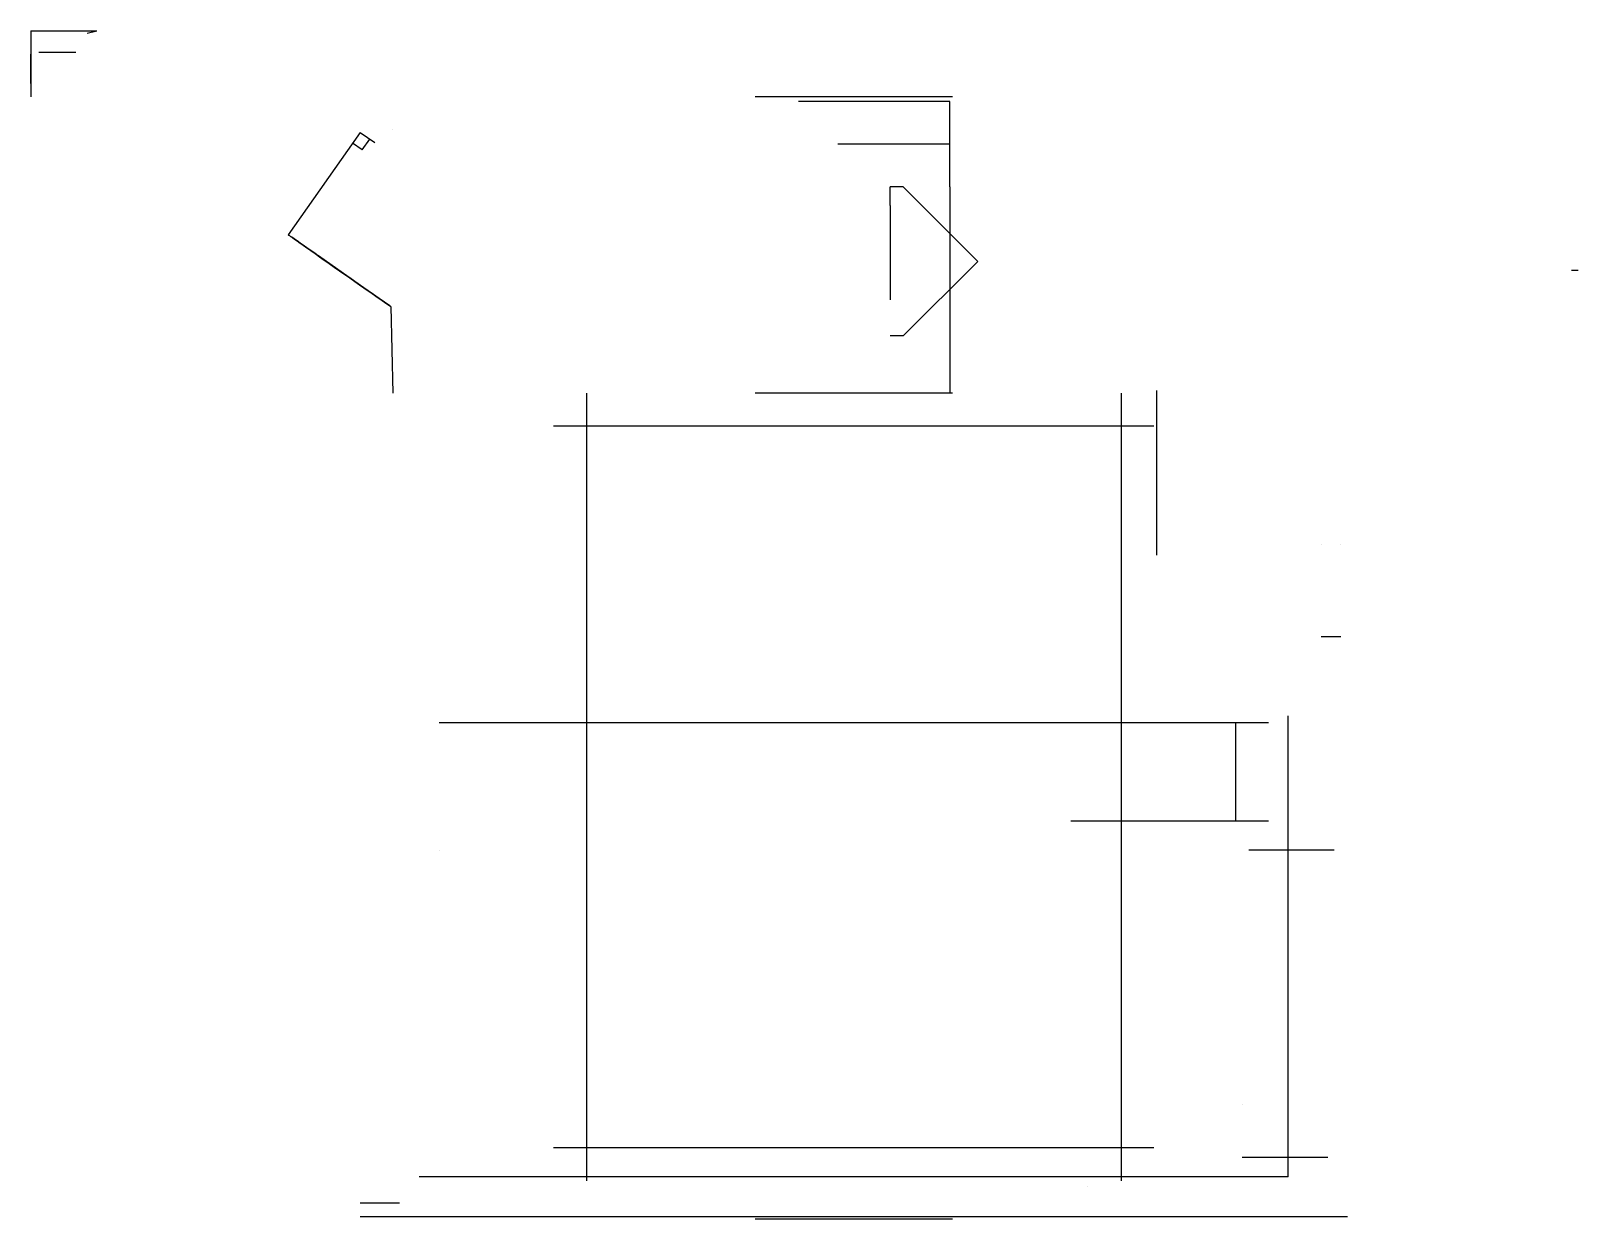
# Model space of a CAD drawing. Header units: inches. Extents: x -22 to 213, y -18 to 163.
import ezdxf

# ---------------------------------------------------------------- set-up
doc = ezdxf.new("R2010")
doc.units = ezdxf.units.IN
doc.header["$MEASUREMENT"] = 0

msp = doc.modelspace()

# ---------------------------------------------------------------- linework, layer by layer
at = {"color": 4}
for p, q in [((-22.27, 162.82, 26.89), (-12.27, 162.82, 26.89)), ((-22.27, 162.82, 26.89), (-22.27, 160.82, 26.89)), ((-22.27, 162.82, 18.89), (-22.27, 152.82, 18.89)), ((-22.27, 162.82, 26.89), (-22.27, 160.82, 26.89)), ((-22.27, 162.82, 24.89), (-22.27, 152.82, 24.89)), ((-22.27, 162.82, 23.19), (-22.27, 152.82, 23.19)), ((-22.27, 162.82, 20.59), (-22.27, 152.82, 20.59)), ((-13.73, 162.48, 16.88), (-12.27, 162.82, 26.89)), ((-12.27, 162.82, 26.89), (-12.27, 162.82, 16.89)), ((-21.07, 159.62, 26.89), (-15.47, 159.62, 26.89)), ((28.06, 144.75, 86.39), (26.58, 145.79, 86.39)), ((28.06, 144.75, 86.39), (29.2, 146.39, 86.39)), ((32.73, 147.82, 26.89), (32.73, 147.82, 78.81)), ((110.24, 139.13, 69.89), (108.24, 139.13, 69.89)), ((117.33, 139.13, 68.89), (117.33, 107.82, 68.89)), ((27.81, 124.17, 78.69), (21.41, 128.65, 94.09)), ((121.56, 127.82, 69.89), (121.56, 127.82, 35.17)), ((121.56, 127.82, 66.89), (121.56, 127.82, 69.89)), ((211.76, 126.49), (212.76, 126.49)), ((32.39, 120.96, 78.69), (32.73, 107.82, 78.69)), ((110.24, 116.51, 69.89), (108.24, 116.51, 69.89)), ((148.73, 108.22, 94.89), (148.73, 83.22, 94.89)), ((62.13, 107.82, 91.89), (62.13, -11.78, 91.89)), ((143.33, 107.82, 91.89), (143.33, -11.78, 91.89)), ((148.33, 102.82, 91.89), (57.13, 102.82, 91.89)), ((175.73, 38.42, 94.89), (162.73, 38.42, 94.89)), ((161.73, -0.18, 136.89), (161.73, -0.18, 139.89)), ((148.33, -6.78, 91.89), (57.13, -6.78, 91.89)), ((143.33, -6.78, 91.89), (143.33, -11.78, 91.89)), ((168.73, -11.18, 139.89), (36.73, -11.18, 139.89))]:
    msp.add_line(p, q, dxfattribs=at)
at = {"color": 4, "extrusion": (-1, 0, 0)}
for p, q in [((-22.27, 162.82, 26.89), (-22.27, 162.82, 16.89)), ((-22.27, 162.82, 16.89), (-22.27, 162.82, 20.68)), ((-22.27, 160.82, 26.89), (-22.27, 160.82, 16.89)), ((-22.27, 160.82, 20.59), (-22.27, 157.72, 23.19)), ((39.73, 38.42, 94.89), (39.73, 38.42, 136.89))]:
    msp.add_line(p, q, dxfattribs=at)
at = {"color": 4, "extrusion": (-1, 5.32907e-16, -1.89327e-31)}
msp.add_line((-22.27, 154.82, 23.19), (-22.27, 159.32, 20.59), dxfattribs=at)
at = {"color": 4, "extrusion": (0, -1, 0)}
for p, q in [((-22.27, 154.82, 26.89), (-22.27, 154.82, 16.89)), ((108.24, 139.13, 42.89), (108.24, 139.13, 36.89)), ((108.24, 136.3, 51.89), (108.24, 136.3, 42.89)), ((108.24, 136.3, 42.89), (108.24, 121.97, 42.89))]:
    msp.add_line(p, q, dxfattribs=at)
at = {"color": 4, "extrusion": (1.29646e-63, -4.44089e-16, -1)}
msp.add_line((117.73, 152.82, 66.89), (87.73, 152.82, 66.89), dxfattribs=at)
at = {"color": 4, "extrusion": (-1, 5.42588e-16, 2.19758e-32)}
for p, q in [((117.33, 152.13, 36.89), (94.33, 152.13, 36.89)), ((117.33, 139.13, 36.89), (117.33, 152.13, 36.89)), ((117.33, 145.63, 36.89), (100.33, 145.63, 36.89))]:
    msp.add_line(p, q, dxfattribs=at)
at = {"color": 4, "extrusion": (-0.819152, 0.573576, 3.23867e-16)}
msp.add_line((27.73, 147.42, 86.39), (16.83, 131.86, 86.39), dxfattribs=at)
at = {"color": 4, "extrusion": (-0.573576, -0.819152, 0)}
msp.add_line((27.73, 147.42, 86.39), (29.96, 145.86, 86.39), dxfattribs=at)
at = {"color": 4, "extrusion": (-1, 1.11022e-16, -1.67477e-16)}
msp.add_line((108.24, 136.3, 42.89), (108.24, 139.13, 42.89), dxfattribs=at)
at = {"color": 4, "extrusion": (0.707107, 0.707107, 4.93038e-32)}
msp.add_line((110.24, 139.13, 69.89), (121.56, 127.82, 69.89), dxfattribs=at)
at = {"color": 4, "extrusion": (2.80484e-32, 1, -1.67477e-16)}
msp.add_line((110.24, 139.13, 69.89), (110.24, 139.13, 34.02), dxfattribs=at)
at = {"color": 4, "extrusion": (-0.573576, -0.819152, 6.12323e-17)}
msp.add_line((27.81, 124.17, 94.09), (21.41, 128.65, 78.69), dxfattribs=at)
at = {"color": 4, "extrusion": (0.707107, -0.707107, 2.36848e-16)}
msp.add_line((110.24, 116.51, 69.89), (121.56, 127.82, 69.89), dxfattribs=at)
at = {"color": 4, "extrusion": (-0.819152, 0.573576, 7.27113e-112)}
msp.add_line((32.39, 120.96, 79.69), (32.39, 120.96, 76.89), dxfattribs=at)
at = {"color": 4, "extrusion": (4.18721e-17, 1, -1.83697e-16)}
for p, q in [((117.73, 107.82, 66.89), (87.73, 107.82, 66.89)), ((39.73, 57.82, 61.89), (165.73, 57.82, 61.89)), ((160.73, 57.82, 61.89), (160.73, 42.82, 61.89)), ((165.73, 42.82, 61.89), (135.73, 42.82, 61.89))]:
    msp.add_line(p, q, dxfattribs=at)
at = {"color": 4, "extrusion": (1, -2.84217e-15, 0)}
msp.add_line((117.73, 107.82, 66.89), (117.73, 107.82, 82.78), dxfattribs=at)
at = {"color": 4, "extrusion": (0, -2.44929e-16, -1)}
msp.add_line((122.93, 102.82, 81.89), (122.93, 102.82, 61.89), dxfattribs=at)
at = {"extrusion": (0, 1, 0)}
for p, q in [((173.73, 84.82, 44.89), (173.73, 84.82, 71.89)), ((176.73, 84.82, 71.89), (176.73, 84.82, 44.89))]:
    msp.add_line(p, q, dxfattribs=at)
at = {"color": 4, "extrusion": (0, 1, 0)}
msp.add_line((176.73, 70.82, 81.89), (173.73, 70.82, 81.89), dxfattribs=at)
at = {"color": 4, "extrusion": (1, 0, 0)}
for p, q in [((168.73, -11.18, 139.89), (168.73, 58.82, 139.89)), ((168.73, 58.82, 139.89), (168.73, 58.82, 169.89)), ((161.73, -8.18, 94.89), (174.73, -8.18, 94.89))]:
    msp.add_line(p, q, dxfattribs=at)
at = {"color": 4, "extrusion": (-1, 1.83697e-16, 0)}
msp.add_line((138.23, -12.58, 108.89), (138.23, -12.58, 131.89), dxfattribs=at)
at = {"color": 4, "extrusion": (-1, 0, 8.41452e-31)}
msp.add_line((33.73, -15.18, 94.89), (27.73, -15.18, 94.89), dxfattribs=at)
at = {"color": 4, "extrusion": (-4.20124e-16, -1, -6.12323e-17)}
msp.add_line((27.73, -17.18, 66.89), (177.73, -17.18, 66.89), dxfattribs=at)
at = {"color": 4, "extrusion": (-1, 2.36848e-16, 8.97548e-31)}
msp.add_line((117.73, -17.58, 95.29), (87.73, -17.58, 95.29), dxfattribs=at)
at = {"color": 4, "extrusion": (-0.573576, -0.819152, 6.12323e-17)}
msp.add_circle((-52.35, 86.39, -117.67), 9.5, dxfattribs=at)

doc.saveas('drawing.dxf')
